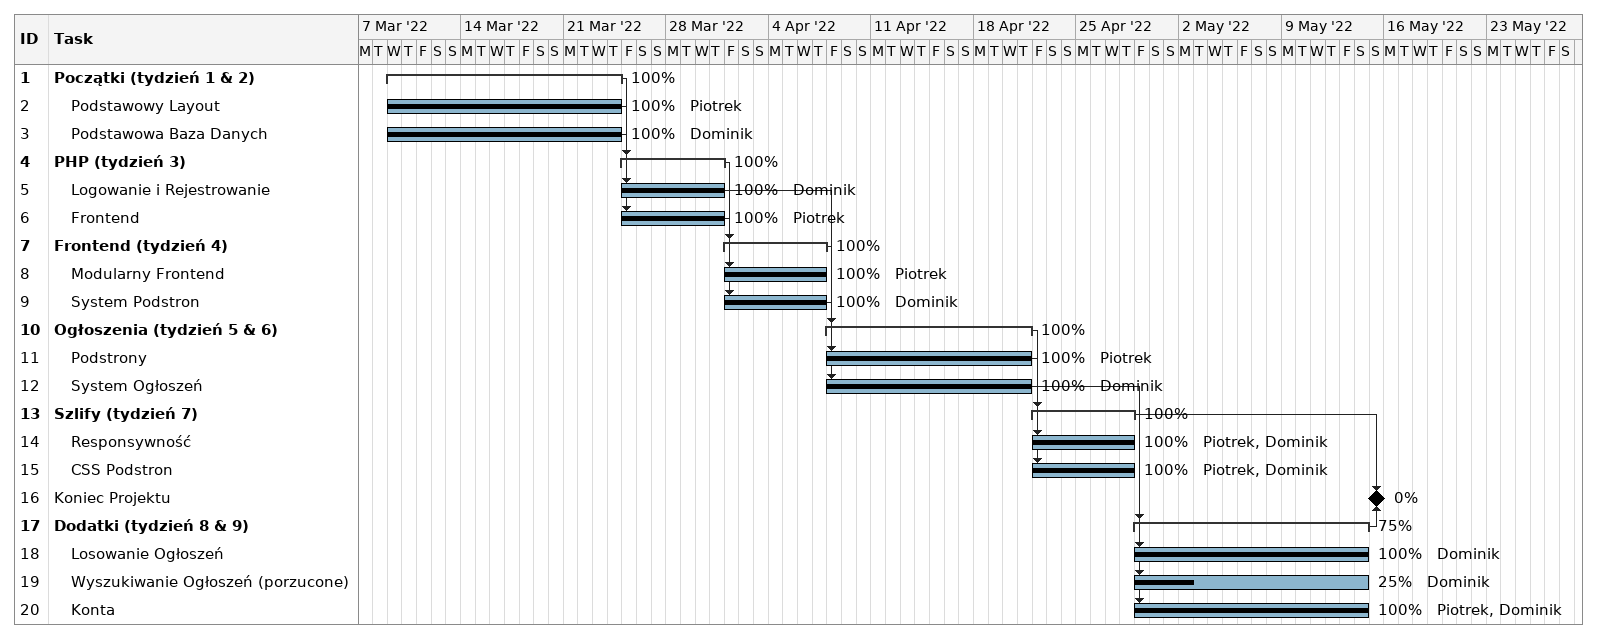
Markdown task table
| ID | Level | Task | Start | Finish | Predecessors | Resources | % complete |
|---|---|---|---|---|---|---|---|
| 1 | 1 | **Początki (tydzień 1 & 2)** | 2022-03-09 | 2022-03-24 |  |  | 100 |
| 2 | 2 | Podstawowy Layout | 2022-03-09 | 2022-03-24 |  | Piotrek | 100 |
| 3 | 2 | Podstawowa Baza Danych | 2022-03-09 | 2022-03-24 |  | Dominik | 100 |
| 4 | 1 | **PHP (tydzień 3)** | 2022-03-25 | 2022-03-31 | 1 |  | 100 |
| 5 | 2 | Logowanie i Rejestrowanie | 2022-03-25 | 2022-03-31 | 3 | Dominik | 100 |
| 6 | 2 | Frontend | 2022-03-25 | 2022-03-31 | 2 | Piotrek | 100 |
| 7 | 1 | **Frontend (tydzień 4)** | 2022-04-01 | 2022-04-07 | 4 |  | 100 |
| 8 | 2 | Modularny Frontend | 2022-04-01 | 2022-04-07 | 6 | Piotrek | 100 |
| 9 | 2 | System Podstron | 2022-04-01 | 2022-04-07 | 6 | Dominik | 100 |
| 10 | 1 | **Ogłoszenia (tydzień 5 & 6)** | 2022-04-08 | 2022-04-21 | 7 |  | 100 |
| 11 | 2 | Podstrony | 2022-04-08 | 2022-04-21 | 9 | Piotrek | 100 |
| 12 | 2 | System Ogłoszeń | 2022-04-08 | 2022-04-21 | 5 | Dominik | 100 |
| 13 | 1 | **Szlify (tydzień 7)** | 2022-04-22 | 2022-04-28 | 10 |  | 100 |
| 14 | 2 | Responsywność | 2022-04-22 | 2022-04-28 | 11 | Piotrek, Dominik | 100 |
| 15 | 2 | CSS Podstron | 2022-04-22 | 2022-04-28 | 11 | Piotrek, Dominik | 100 |
| 16 | 1 | Koniec Projektu (milestone) | 2022-05-15 | 2022-05-15 | 13, 17 |  | 0 |
| 17 | 1 | **Dodatki (tydzień 8 & 9)** | 2022-04-29 | 2022-05-14 | 13 |  | 75 |
| 18 | 2 | Losowanie Ogłoszeń | 2022-04-29 | 2022-05-14 | 12 | Dominik | 100 |
| 19 | 2 | Wyszukiwanie Ogłoszeń (porzucone) | 2022-04-29 | 2022-05-14 | 12 | Dominik | 25 |
| 20 | 2 | Konta | 2022-04-29 | 2022-05-14 | 12 | Piotrek, Dominik | 100 |
